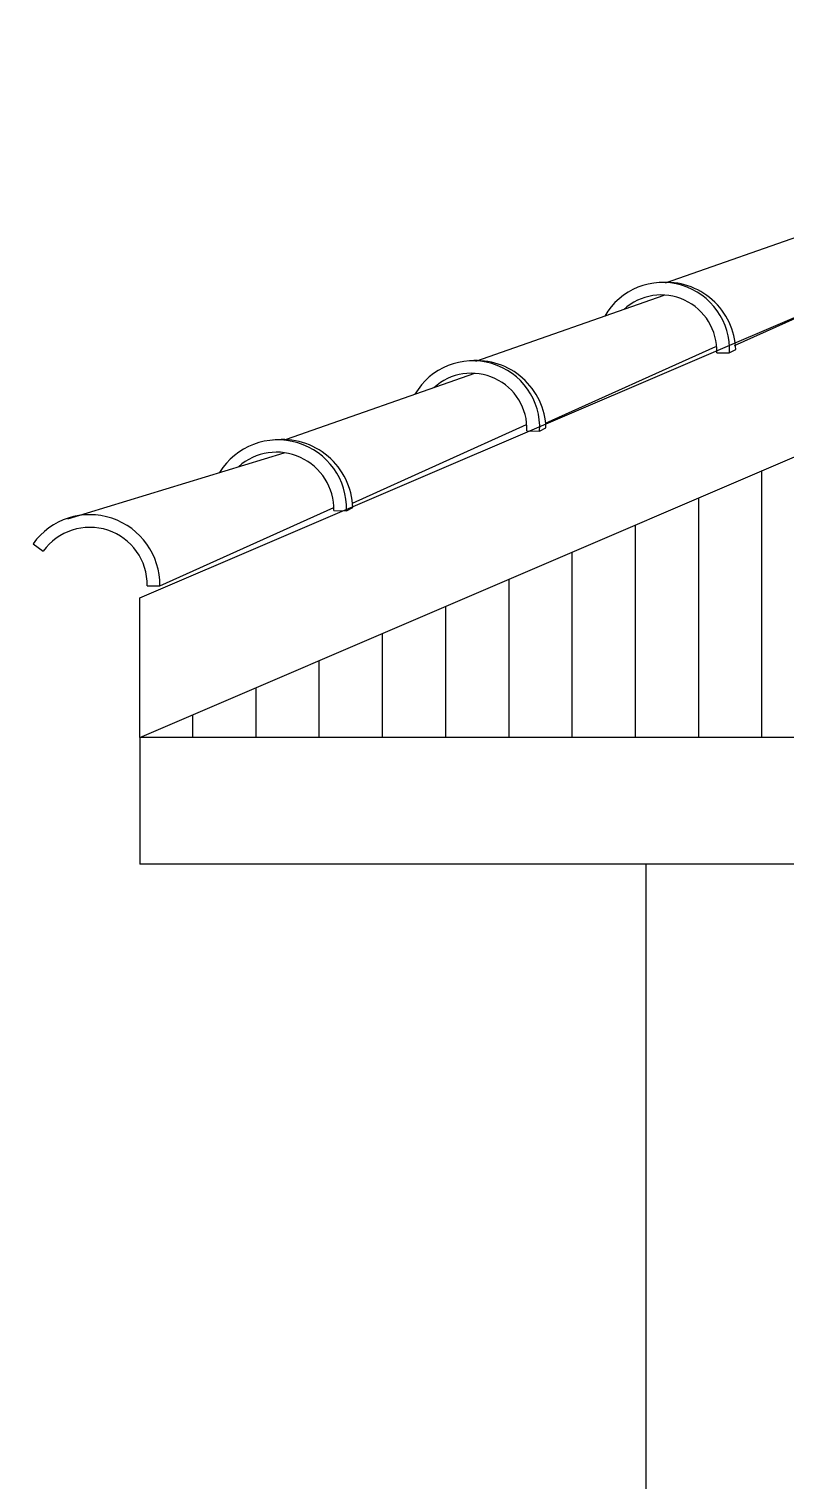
# Model space of a CAD drawing. Header units: millimetres. Extents: x 128 to 761, y 122 to 191.
# Drawn here: x 177.506 to 178.703, y 181.447 to 183.742 of the extents above; entities that cross this region are included whole.
import ezdxf

# ---------------------------------------------------------------- set-up
doc = ezdxf.new("R2010")
doc.units = ezdxf.units.MM
for name, color, linetype in [('ALVENARIA', 7, 'Continuous'), ('CAIXILHOS', 7, 'Continuous'), ('PAREDE', 6, 'Continuous')]:
    doc.layers.add(name, color=color, linetype=linetype)

# ---------------------------------------------------------------- blocks, each defined once
blk = doc.blocks.new('CUMEEIRA')
at = {"layer": 'ALVENARIA', "color": 3, "ltscale": 0.5}
for p, q in [((-0.0756, 0.1457), (0.2805, 0.1118)), ((0.2918, 0.1301), (0.6071, 0.1129)), ((0.6155, 0.1301), (0.9308, 0.1129)), ((0.9402, 0.1301), (1.2603, 0.1129)), ((1.2687, 0.1301), (1.584, 0.1129)), ((0.3366, -0.0106), (0.3479, -0.0096)), ((0.6668, -0.0106), (0.6781, -0.0096)), ((0.9914, -0.0106), (1.0027, -0.0096)), ((1.32, -0.0106), (1.3313, -0.0096)), ((1.6446, -0.0106), (1.6559, -0.0096))]:
    blk.add_line(p, q, dxfattribs=at)
at = {"layer": 'ALVENARIA', "color": 4, "ltscale": 0.5}
for p, q in [((-0.1417, 0.1301), (-0.1312, 0.1131)), ((0, 0), (0.0184, -0.0079)), ((0.0184, -0.0079), (0.3201, 0.002)), ((0.3501, -0.003), (0.6519, 0.0069)), ((0.6804, -0.0028), (0.9756, 0.0069)), ((1.0033, -0.003), (1.3051, 0.0069)), ((1.3336, -0.0028), (1.6288, 0.0069)), ((0.3183, -0.0027), (0.3366, -0.0106)), ((0.6485, -0.0027), (0.6668, -0.0106)), ((0.9731, -0.0027), (0.9914, -0.0106)), ((1.3016, -0.0027), (1.32, -0.0106)), ((1.6262, -0.0027), (1.6446, -0.0106))]:
    blk.add_line(p, q, dxfattribs=at)
for centre, radius, start, end in [((-0.0833, 0.036), 0.1107, 336.6256, 121.8525), ((0.235, 0.0333), 0.0907, 336.6256, 109.2265), ((0.5684, 0.0338), 0.088, 335.4621, 109.848), ((0.893, 0.0338), 0.088, 335.4621, 109.848), ((1.2216, 0.0338), 0.088, 335.4621, 109.848), ((1.5462, 0.0338), 0.088, 335.4621, 109.848)]:
    blk.add_arc(centre, radius, start, end, dxfattribs=at)
at = {"layer": 'ALVENARIA', "color": 3, "ltscale": 0.5}
for centre, radius, start, end in [((0.2376, 0.0339), 0.1086, 335.7889, 125.8354), ((0.5714, 0.0347), 0.1057, 334.5638, 127.6865), ((0.896, 0.0347), 0.1057, 334.5638, 127.6865), ((1.2246, 0.0347), 0.1057, 334.5638, 127.6865), ((1.5492, 0.0347), 0.1057, 334.5638, 127.6865), ((0.2428, 0.0288), 0.1119, 339.9611, 74.5368), ((0.5751, 0.0289), 0.11, 339.5176, 72.6649), ((0.8997, 0.0289), 0.11, 339.5176, 72.6649), ((1.2283, 0.0289), 0.11, 339.5176, 72.6649), ((1.5529, 0.0289), 0.11, 339.5176, 72.6649)]:
    blk.add_arc(centre, radius, start, end, dxfattribs=at)
at = {"layer": 'ALVENARIA', "color": 5, "ltscale": 0.5}
blk.add_arc((-0.0833, 0.036), 0.0907, 336.6256, 121.8525, dxfattribs=at)

msp = doc.modelspace()

# ---------------------------------------------------------------- hatches: boundary and pattern name
h = msp.add_hatch()
h.set_pattern_fill('_U', color=8, scale=0.1, angle=90, style=0, pattern_type=0)
h.set_pattern_definition([(90, (-207.03534, -54.41034), (-0.1, 6e-18), [])])
h.paths.add_polyline_path([(179.8256, 183.5417), (177.6811, 182.6217), (189.4811, 182.6217), (189.4811, 183.5417)])

# ---------------------------------------------------------------- linework, layer by layer
at = {"color": 2}
for p, q in [((177.6811, 182.6217), (177.6811, 182.8424)), ((195.7117, 182.6217), (177.6811, 182.6217)), ((177.6811, 182.6217), (177.6811, 182.4217)), ((195.7117, 182.4217), (177.6811, 182.4217))]:
    msp.add_line(p, q, dxfattribs=at)
at = {"layer": 'CAIXILHOS', "color": 2}
for p, q in [((177.6811, 182.8424), (179.7813, 183.7417)), ((177.6811, 182.6217), (179.8256, 183.5417))]:
    msp.add_line(p, q, dxfattribs=at)
at = {"layer": 'PAREDE'}
msp.add_line((178.4811, 182.4217), (178.4811, 179.2217), dxfattribs=at)

# ---------------------------------------------------------------- block references
at = {"layer": 'CAIXILHOS', "color": 3, "rotation": 22.39725475207589}
msp.add_blockref('CUMEEIRA', (177.6925, 182.8618), dxfattribs=at)

doc.saveas('drawing.dxf')
